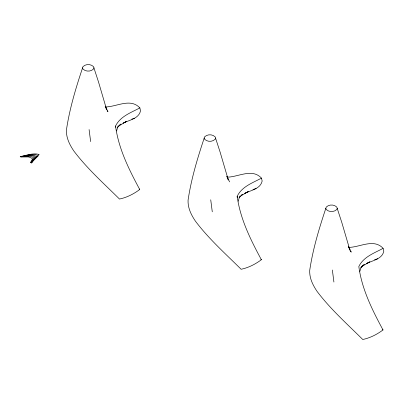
<?xml version="1.0" encoding="UTF-8"?>
<svg xmlns="http://www.w3.org/2000/svg" width="404" height="404" viewBox="0 0 404 404"><rect width="100%" height="100%" fill="white"/><g stroke="black" fill="none" stroke-linecap="round" stroke-linejoin="round"><path stroke-width="0.61" d="M116.564 130.957L118.17 125.79M238.198 201.182L239.809 196.021M359.838 271.407L361.444 266.246M105.197 106.186L106.676 109.757L98.52 81.997L93.506 66.615C90.728 63.852 85.764 63.852 82.992 66.615C76.068 87.289 69.624 108.353 66.438 129.957C66.094 137.744 69.579 144.708 73.856 151.02C87.077 168.534 103.52 183.239 119.069 198.622L119.427 199.056C126.77 197.551 133.749 193.971 139.728 189.506C128.997 169.513 118.584 148.818 115.549 126.053C120.185 116.392 130.987 112.64 139.85 107.898L140.526 110.797C138.845 118.791 129.224 119.988 123.144 123.139M226.836 176.412L228.316 179.987L220.155 152.222L215.14 136.845C212.368 134.078 207.404 134.078 204.626 136.845C197.708 157.515 191.264 178.578 188.072 200.182C187.729 207.974 191.213 214.933 195.491 221.246C208.716 238.759 225.159 253.47 240.703 268.852L241.067 269.281C248.409 267.776 255.384 264.201 261.363 259.732C250.637 239.744 240.223 219.044 237.188 196.283C241.824 186.618 252.626 182.871 261.484 178.129L262.161 181.022C260.479 189.016 250.864 190.213 244.779 193.364L248.233 191.627L240.431 196.112M348.47 246.637L349.95 250.212L341.794 222.447L336.779 207.07C334.002 204.303 329.038 204.303 326.265 207.07C319.342 227.74 312.898 248.803 309.711 270.407C309.368 278.199 312.853 285.158 317.13 291.471C330.351 308.984 346.794 323.695 362.343 339.077L362.701 339.506C370.044 338.002 377.023 334.426 383.002 329.957C372.276 309.969 361.858 289.274 358.828 266.509C363.459 256.843 374.261 253.096 383.123 248.354L383.8 251.248C382.118 259.242 372.498 260.439 366.418 263.59L369.867 261.853L361.545 266.635M94.031 67.832L93.506 69.044C90.728 71.811 85.764 71.811 82.992 69.044L82.467 67.832M215.665 138.057L215.14 139.269C212.368 142.036 207.404 142.036 204.626 139.269L204.101 138.057M337.305 208.282L336.779 209.499C334.002 212.262 329.038 212.262 326.265 209.499L325.74 208.282M117.458 127.513L120.993 124.058L119.564 125.068M239.097 197.738L242.627 194.284L241.203 195.294M360.737 267.968L364.267 264.514L362.363 265.852M118.791 125.886L126.593 121.402L123.639 122.892M131.825 119.145L134.446 118.322M252.939 189.537L256.08 188.547M374.574 259.762L377.72 258.772M105.717 106.944C116.938 106.717 130.553 97.834 139.85 107.898M227.351 177.174C238.572 176.942 252.192 168.059 261.484 178.129M348.99 247.399C360.211 247.167 373.826 238.284 383.123 248.354M350.374 251.248L351.253 252.106L348.531 246.672M107.1 110.797L107.979 111.656L105.257 106.217M382.644 329.528L383.002 329.957M261.004 259.302L261.363 259.732M139.37 189.072L139.728 189.506M226.897 176.447L229.618 181.881M332.366 270.024L333.911 282.032M210.726 199.793L212.277 211.807M89.092 129.568L90.637 141.582M237.188 196.283L237.209 197.475M115.549 126.053L115.569 127.25M38.981 154.611L38.203 155.909L33.85 160.206A62.1 35.855 0 0 0 31.507 163.08L32.83 161.014L37.431 156.111L37.633 155.383C32.34 152.934 25.881 155.929 20.392 156.661L20.2 156.55C26.255 155.616 32.815 152.727 38.885 154.389L38.981 154.611M36.309 156.409L32.875 160.585A54.666 31.557 0 0 0 31.118 162.852L30.921 162.741A65.544 37.845 0 0 1 32.512 160.661C40.814 153.444 23.629 156.005 20.781 156.888L20.589 156.777C25.477 156.232 31.987 153.51 36.309 156.409M32.522 159.055L31.714 160.479A51.389 29.669 0 0 0 30.866 161.893L30.729 162.63L33.744 158.413L33.699 157.893L32.759 157.227L30.371 156.469L27.437 156.222L20.978 156.999L28.123 156.914A7.494 4.328 0 0 1 29.765 157.328L31.961 158.378L32.522 159.055"/></g></svg>
